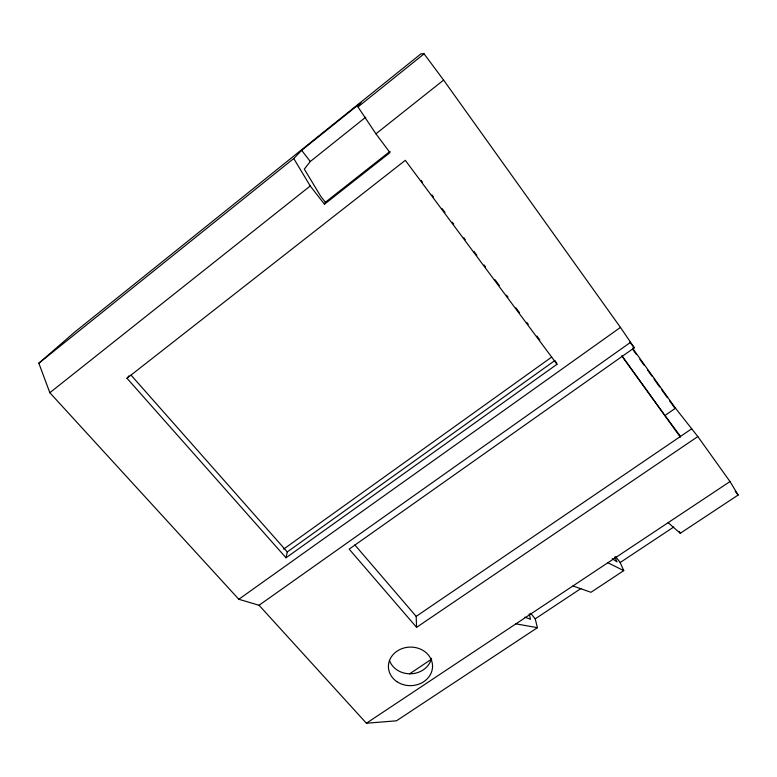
<?xml version="1.0" encoding="UTF-8"?>
<svg xmlns="http://www.w3.org/2000/svg" width="777" height="777" viewBox="0 0 777 777"><rect width="100%" height="100%" fill="white"/><g stroke="black" fill="none" stroke-linecap="round" stroke-linejoin="round"><path stroke-width="1.17" d="M128.963 375.854L126.981 378.244L286.014 557.789L287.286 551.932L555.021 360.431M324.456 204.234L389.986 152.632L375.942 133.819L357.974 106.944L360.946 102.71L301.661 150.35L293.755 158.518L310.237 185.975L324.456 204.234L325.378 202.273L390.064 151.33M365.724 117.191L310.285 161.509L304.302 169.095L320.716 196.29L325.378 202.273M530.691 613.306L535.217 618.842L537.402 627.69L396.474 720.803L366.385 723.232L259.052 605.264L238.811 599.271L49.835 392.715L38.85 363.218L74.126 332.575L421.056 53.768L424.087 53.856L443.609 80.089L620.454 327.408L634.323 347.785L349.164 549.116L416.579 627.35L697.824 436.557L730.011 481.555L738.15 495.036L680.263 533.284L668.152 522.668M38.85 363.218L293.755 158.518M357.974 106.944L424.087 53.856M49.835 392.715L310.237 185.975M375.942 133.819L443.609 80.089M126.981 378.244L405.312 160.334L557.002 364.258L286.014 557.789M283.692 549.077L551.621 357.119M238.811 599.271L620.454 327.408M259.052 605.264L630.477 342.395M621.785 355.623L664.937 415.481L675.504 408.216L697.824 436.557M416.579 627.35L416.181 616.375L691.705 428.787M409.586 673.844L431.721 659.042M366.385 723.232L730.011 481.555M535.217 618.842L580.963 588.51M572.921 585.955L590.967 592.297L623.746 570.629L620.172 562.519L673.737 527.01M515.918 623.844L537.402 627.69M524.883 617.161L530.506 619.279L529.205 613.811M607.847 562.742L623.746 570.629M612.247 558.653L616.987 561.897L614.811 556.895M131.08 375.155L287.286 551.932M354.798 544.881L416.181 616.375M629.797 342.191L634.323 347.785M735.295 491.355L738.15 495.036M301.661 150.35L310.285 161.509M615.724 556.769L620.172 562.519M664.937 415.481L680.497 436.421M421.115 180.342L422.562 182.284M431.973 194.94L433.42 196.892M442.103 208.576L444.998 212.461M452.233 222.203L453.69 224.145M463.82 237.772L465.268 239.724M473.951 251.408L476.845 255.293M484.09 265.035L485.538 266.977M494.949 279.633L499.29 285.47M506.526 295.211L507.973 297.154M515.938 307.867L519.56 312.733M526.796 322.465L528.243 324.417M536.926 336.091L539.821 339.986M622.173 356.439L680.39 437.169M632.459 348.086L675.504 408.216M632.828 349.475L636.353 354.399M639.879 359.324L644.114 365.239M647.649 370.173L651.884 376.087M654.001 379.04L659.644 386.927M661.761 389.879L667.414 397.766M669.531 400.728L674.475 407.624M679.137 531.381L680.263 533.284M555.516 361.383L557.002 364.258M431.458 658.323A21.659 18.988 -1.5 0 1 411.256 673.766A21.659 18.988 -1.5 0 1 389.452 660.372M396.853 681.623A22.077 19.279 -1.5 0 0 432.333 668.958A22.077 19.279 -1.5 0 0 402.253 648.533A22.077 19.279 -1.5 0 0 396.853 681.623"/></g></svg>
